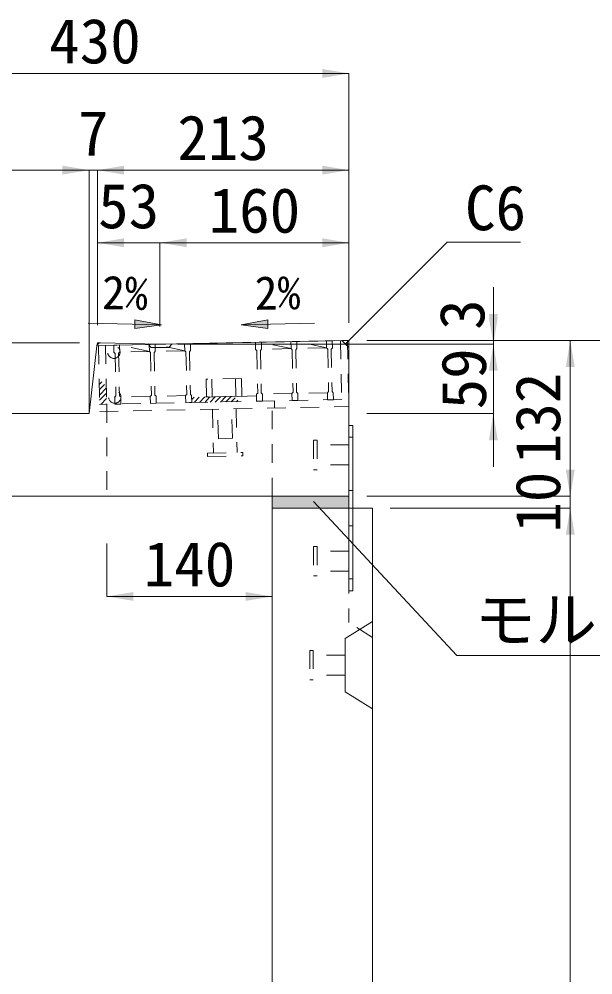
# Model space of a CAD drawing. Units: millimetres at full size; some dimension numbers follow another scale. Extents: x -3301 to 90699, y 107523 to 139162.
# Drawn here: x 37015 to 37500, y 114508 to 115317 of the extents above; entities that cross this region are included whole.
import ezdxf
from ezdxf.enums import TextEntityAlignment as Align

# ---------------------------------------------------------------- set-up
doc = ezdxf.new("R2010")
doc.units = ezdxf.units.MM
doc.header["$LTSCALE"] = 21
doc.header["$PDMODE"] = 32
doc.header["$PDSIZE"] = 10.5
doc.linetypes.add('USER1', pattern=[1.35, 0.75, -0.6])
for name, color, linetype, lineweight in [('0_2', 7, 'USER1', 9), ('寸法線', 7, 'Continuous', 9), ('引出線', 4, 'Continuous', 9), ('本体', 2, 'Continuous', 9), ('補助線', 8, 'Continuous', 13), ('ｲﾝｻｰﾄ', 3, 'USER1', 5), ('ｸﾞﾚｰﾁﾝｸﾞ', 7, 'USER1', 9)]:
    doc.layers.add(name, color=color, linetype=linetype, lineweight=lineweight)
doc.layers.add('ﾊｯﾁﾝｸﾞ', color=8, linetype='Continuous')
doc.styles.add('ＭＳ ゴシック', font='')
doc.styles.get('ＭＳ ゴシック').set_extended_font_data('MS Gothic')

# ---------------------------------------------------------------- blocks, each defined once
blk = doc.blocks.new('filled_arrow')
at = {"color": 0, "linetype": 'Continuous', "lineweight": -2}
blk.add_solid([(7.5, 1.25), (0, 0), (7.5, -1.25)], dxfattribs=at)

msp = doc.modelspace()

# ---------------------------------------------------------------- hatches: boundary and pattern name
at = {"layer": '引出線'}
for points in [[(37112.75, 115062.87), (37112.6, 115055.37), (37135.17, 115058.67)], [(37225.2, 115062.87), (37225.35, 115055.37), (37202.78, 115058.67)]]:
    msp.add_hatch(color=7, dxfattribs=at).paths.add_polyline_path(points)
at = {"layer": 'ｸﾞﾚｰﾁﾝｸﾞ'}
h = msp.add_hatch(dxfattribs=at)
h.set_pattern_fill('USER', color=256, style=0, pattern_type=2)
h.set_pattern_definition([(46.14576, (36557.81, 114663.59), (-2.28951, 2.19972), [75, -60])])
h.paths.add_polyline_path([(37081.87, 115041.13), (37087.87, 115041.25), (37088.87, 114991.26), (37082.87, 114991.14)])
h = msp.add_hatch(dxfattribs=at)
h.set_pattern_fill('USER', color=256, style=0, pattern_type=2)
h.set_pattern_definition([(46.14576, (36654.79, 114665.53), (-2.28951, 2.19972), [75, -60])])
h.paths.add_polyline_path([(37160.86, 114992.7), (37160.77, 114997.2), (37196.26, 114997.91), (37211.26, 114998.21), (37215.76, 114998.3), (37215.85, 114993.8), (37196.35, 114993.41)])
at = {"layer": 'ﾊｯﾁﾝｸﾞ'}
msp.add_hatch(color=256, dxfattribs=at).paths.add_polyline_path([(37228.98, 114913.37), (37228.98, 114903.37), (37293.98, 114903.37), (37293.98, 114913.37)])

# ---------------------------------------------------------------- linework, layer by layer
at = {"layer": '0_2'}
for p, q in [((37297.18, 114963.37), (37293.98, 114963.37)), ((37297.18, 114918.37), (37293.98, 114918.37)), ((37297.18, 114888.37), (37293.98, 114888.37)), ((37297.18, 114843.37), (37293.98, 114843.37))]:
    msp.add_line(p, q, dxfattribs=at)
at = {"layer": '0_2', "linetype": 'Continuous', "lineweight": 13}
msp.add_line((37228.98, 114903.37), (37228.98, 114913.37), dxfattribs=at)
at = {"layer": '0_2', "linetype": 'Continuous'}
msp.add_lwpolyline([(37293.98, 114833.37), (37293.98, 114973.37), (37297.18, 114973.37), (37297.18, 114833.37)], close=True, dxfattribs=at)
at = {"layer": '寸法線'}
for p, q in [((36863.98, 115271.46), (37293.98, 115271.46)), ((37293.98, 115060.37), (37293.98, 115271.46)), ((36863.98, 115189.58), (37073.98, 115189.58)), ((37028.98, 115189.58), (37125.99, 115189.58)), ((37073.98, 114998.37), (37073.98, 115189.58)), ((37073.98, 114998.37), (37073.98, 115189.58)), ((37080.99, 115058.37), (37080.99, 115189.58)), ((37080.99, 115189.58), (37293.98, 115189.58)), ((37080.99, 115058.37), (37080.99, 115189.58)), ((37293.98, 115060.37), (37293.98, 115189.58)), ((37080.99, 115128.07), (37178.98, 115128.07)), ((37080.99, 115058.37), (37080.99, 115128.07)), ((37133.98, 115057.17), (37133.98, 115128.07)), ((37133.98, 115128.07), (37293.98, 115128.07)), ((37133.98, 115057.17), (37133.98, 115128.07)), ((37293.98, 115060.37), (37293.98, 115128.07)), ((37416.21, 114997.17), (37416.21, 115090.37)), ((37416.21, 114938.37), (37416.21, 115087.17)), ((37065.99, 115043.37), (36573.87, 115043.37)), ((37308.98, 115045.37), (37481.34, 115045.37)), ((37308.98, 115045.37), (37566.44, 115045.37)), ((37308.98, 115045.37), (37416.21, 115045.37)), ((37481.34, 115045.37), (37481.34, 114913.37)), ((37148.98, 115042.17), (37416.21, 115042.17)), ((37148.98, 115042.17), (37416.21, 115042.17)), ((37308.98, 114983.37), (37416.21, 114983.37)), ((37481.34, 114858.37), (37481.34, 114958.37)), ((37308.98, 114913.37), (37481.34, 114913.37)), ((37308.98, 114913.37), (37481.34, 114913.37)), ((37328.98, 114903.37), (37481.34, 114903.37)), ((37328.98, 114903.37), (37481.34, 114903.37)), ((37481.34, 113753.37), (37481.34, 114903.37)), ((37088.98, 114873.37), (37088.98, 114828.52)), ((37228.98, 114873.37), (37228.98, 114828.52)), ((37088.98, 114828.52), (37228.98, 114828.52))]:
    msp.add_line(p, q, dxfattribs=at)
at = {"layer": '引出線', "color": 7}
for p, q in [((37073.07, 115059.91), (37135.17, 115058.67)), ((37264.89, 115059.91), (37202.78, 115058.67))]:
    msp.add_line(p, q, dxfattribs=at)
at = {"layer": '引出線'}
for points in [[(37290.98, 115042.45), (37377.22, 115128.69), (37439.33, 115128.69)], [(37263.89, 114909.05), (37385.29, 114778.45), (37601.1, 114778.45)]]:
    msp.add_lwpolyline(points, dxfattribs=at)
at = {"layer": '引出線', "color": 7, "lineweight": 13}
for points in [[(37112.75, 115062.87), (37112.6, 115055.37), (37135.17, 115058.67)], [(37225.2, 115062.87), (37225.35, 115055.37), (37202.78, 115058.67)]]:
    msp.add_lwpolyline(points, close=True, dxfattribs=at)
at = {"layer": '本体', "lineweight": 20}
for p, q in [((37083.73, 115043.31), (37133.98, 115042.17)), ((37133.98, 115042.17), (37287.98, 115045.25)), ((37293.98, 115039.37), (37287.98, 115045.25)), ((37080.68, 115040.66), (37073.98, 114983.37)), ((37293.98, 115039.37), (37293.98, 114913.37)), ((36869.98, 114983.37), (37073.98, 114983.37)), ((37293.98, 114913.37), (36863.98, 114913.37)), ((37228.98, 114903.37), (37228.98, 114090.08)), ((37313.98, 114903.37), (37228.98, 114903.37)), ((37313.98, 114903.37), (37313.98, 113753.37))]:
    msp.add_line(p, q, dxfattribs=at)
at = {"layer": '本体', "linetype": 'USER1'}
for p, q in [((37123.66, 115042.38), (37126.48, 115039.33)), ((37126.48, 115039.33), (37141.48, 115039.33)), ((37144.29, 115042.38), (37141.48, 115039.33)), ((37228.98, 114913.37), (37228.98, 114994.2)), ((37088.98, 114991.4), (37088.98, 114913.37)), ((37293.98, 114903.37), (37293.98, 114806.37)), ((37313.98, 114793.87), (37293.98, 114806.37))]:
    msp.add_line(p, q, dxfattribs=at)
at = {"layer": '本体'}
for p, q in [((37313.98, 114807.36), (37290.78, 114792.87)), ((37290.78, 114792.87), (37290.78, 114747.87)), ((37313.98, 114733.36), (37290.78, 114747.87))]:
    msp.add_line(p, q, dxfattribs=at)
at = {"layer": '本体', "lineweight": 20}
msp.add_arc((37083.66, 115040.31), 3, 88.70243, 173.33014, dxfattribs=at)
at = {"layer": '補助線'}
for p, q in [((37073.98, 114983.37), (37073.98, 115043.37)), ((37293.98, 115039.37), (37293.98, 115045.37))]:
    msp.add_line(p, q, dxfattribs=at)
at = {"layer": '補助線', "lineweight": 20}
for p, q in [((37080.99, 115043.37), (37080.68, 115040.66)), ((37080.99, 115043.37), (37083.73, 115043.31)), ((37287.98, 115045.25), (37293.98, 115045.37))]:
    msp.add_line(p, q, dxfattribs=at)
at = {"layer": 'ｲﾝｻｰﾄ'}
for p, q in [((37266.98, 114960.87), (37263.98, 114960.87)), ((37263.98, 114960.87), (37263.98, 114935.87)), ((37266.98, 114960.87), (37266.98, 114935.87)), ((37293.98, 114956.87), (37266.98, 114956.87)), ((37293.98, 114956.87), (37293.98, 114939.87)), ((37293.98, 114939.87), (37266.98, 114939.87)), ((37266.98, 114935.87), (37263.98, 114935.87)), ((37263.97, 114870.87), (37263.97, 114845.87)), ((37266.98, 114870.87), (37263.97, 114870.87)), ((37266.98, 114870.87), (37266.98, 114845.87)), ((37293.98, 114866.87), (37266.98, 114866.87)), ((37293.98, 114849.87), (37266.98, 114849.87)), ((37266.98, 114845.87), (37263.97, 114845.87)), ((37260.77, 114782.87), (37260.77, 114757.87)), ((37263.77, 114782.87), (37260.77, 114782.87)), ((37263.77, 114782.87), (37263.77, 114757.87)), ((37290.78, 114778.87), (37263.77, 114778.87)), ((37290.78, 114761.87), (37263.77, 114761.87)), ((37263.77, 114757.87), (37260.77, 114757.87))]:
    msp.add_line(p, q, dxfattribs=at)
at = {"layer": 'ｸﾞﾚｰﾁﾝｸﾞ'}
for p, q in [((37081.87, 115041.13), (37292.83, 115045.35)), ((37094.87, 115041.39), (37279.83, 115045.09)), ((37159.86, 115042.69), (37154.86, 115042.59)), ((37159.86, 115042.69), (37154.86, 115042.59)), ((37159.86, 115042.69), (37154.86, 115042.59)), ((37154.86, 115042.59), (37154.98, 115036.59)), ((37154.86, 115042.59), (37154.98, 115036.59)), ((37154.86, 115042.59), (37154.98, 115036.59)), ((37159.86, 115042.69), (37159.98, 115036.69)), ((37159.86, 115042.69), (37159.98, 115036.69)), ((37159.86, 115042.69), (37159.98, 115036.69)), ((37214.85, 115043.79), (37214.97, 115037.79)), ((37214.85, 115043.79), (37214.97, 115037.79)), ((37214.85, 115043.79), (37214.97, 115037.79)), ((37219.85, 115043.89), (37219.97, 115037.89)), ((37219.85, 115043.89), (37219.97, 115037.89)), ((37219.85, 115043.89), (37219.97, 115037.89)), ((37244.96, 115038.39), (37219.85, 115043.89)), ((37244.84, 115044.39), (37244.96, 115038.39)), ((37244.84, 115044.39), (37244.96, 115038.39)), ((37244.84, 115044.39), (37244.96, 115038.39)), ((37249.84, 115044.49), (37249.96, 115038.49)), ((37249.84, 115044.49), (37249.96, 115038.49)), ((37249.84, 115044.49), (37249.96, 115038.49)), ((37274.96, 115038.99), (37249.84, 115044.49)), ((37279.83, 115045.09), (37274.84, 115044.99)), ((37279.83, 115045.09), (37274.84, 115044.99)), ((37279.83, 115045.09), (37274.84, 115044.99)), ((37274.84, 115044.99), (37274.96, 115038.99)), ((37274.84, 115044.99), (37274.96, 115038.99)), ((37274.84, 115044.99), (37274.96, 115038.99)), ((37279.83, 115045.09), (37279.95, 115039.09)), ((37279.83, 115045.09), (37279.95, 115039.09)), ((37279.83, 115045.09), (37279.95, 115039.09)), ((37286.83, 115045.23), (37287.83, 114995.24)), ((37292.83, 115045.35), (37293.95, 114989.36)), ((37081.87, 115041.13), (37082.99, 114985.14)), ((37087.87, 115041.25), (37088.87, 114991.26)), ((37099.87, 115041.49), (37094.87, 115041.39)), ((37099.87, 115041.49), (37094.87, 115041.39)), ((37099.87, 115041.49), (37094.87, 115041.39)), ((37094.99, 115035.39), (37094.87, 115041.39)), ((37094.87, 115041.39), (37094.99, 115035.39)), ((37094.87, 115041.39), (37094.99, 115035.39)), ((37094.87, 115041.39), (37094.99, 115035.39)), ((37094.87, 115041.39), (37094.99, 115035.39)), ((37094.87, 115041.39), (37094.99, 115035.39)), ((37094.87, 115041.39), (37094.99, 115035.39)), ((37094.99, 115035.39), (37096.01, 115034.41)), ((37094.99, 115035.39), (37096.01, 115034.41)), ((37094.99, 115035.39), (37096.01, 115034.41)), ((37099.99, 115035.49), (37099.01, 115034.47)), ((37099.99, 115035.49), (37099.01, 115034.47)), ((37099.99, 115035.49), (37099.01, 115034.47)), ((37099.01, 115034.47), (37099.73, 114998.48)), ((37099.01, 115034.47), (37099.73, 114998.48)), ((37099.01, 115034.47), (37099.73, 114998.48)), ((37124.99, 115035.99), (37099.87, 115041.49)), ((37099.87, 115041.49), (37099.99, 115035.49)), ((37099.87, 115041.49), (37099.99, 115035.49)), ((37099.87, 115041.49), (37099.99, 115035.49)), ((37124.99, 115035.99), (37099.99, 115035.49)), ((37129.86, 115042.09), (37124.87, 115041.99)), ((37129.86, 115042.09), (37124.87, 115041.99)), ((37129.86, 115042.09), (37124.87, 115041.99)), ((37124.87, 115041.99), (37124.99, 115035.99)), ((37124.87, 115041.99), (37124.99, 115035.99)), ((37124.87, 115041.99), (37124.99, 115035.99)), ((37124.99, 115035.99), (37126.01, 115035.01)), ((37124.99, 115035.99), (37126.01, 115035.01)), ((37124.99, 115035.99), (37126.01, 115035.01)), ((37126.01, 115035.01), (37126.73, 114999.02)), ((37126.01, 115035.01), (37126.73, 114999.02)), ((37126.01, 115035.01), (37126.73, 114999.02)), ((37129.98, 115036.09), (37129.01, 115035.07)), ((37129.98, 115036.09), (37129.01, 115035.07)), ((37129.98, 115036.09), (37129.01, 115035.07)), ((37129.01, 115035.07), (37129.72, 114999.08)), ((37129.01, 115035.07), (37129.72, 114999.08)), ((37129.01, 115035.07), (37129.72, 114999.08)), ((37154.98, 115036.59), (37129.86, 115042.09)), ((37129.86, 115042.09), (37129.98, 115036.09)), ((37129.86, 115042.09), (37129.98, 115036.09)), ((37129.86, 115042.09), (37129.98, 115036.09)), ((37154.98, 115036.59), (37129.98, 115036.09)), ((37154.98, 115036.59), (37156, 115035.61)), ((37154.98, 115036.59), (37156, 115035.61)), ((37154.98, 115036.59), (37156, 115035.61)), ((37156, 115035.61), (37156.72, 114999.62)), ((37156, 115035.61), (37156.72, 114999.62)), ((37156, 115035.61), (37156.72, 114999.62)), ((37159.98, 115036.69), (37159, 115035.67)), ((37159.98, 115036.69), (37159, 115035.67)), ((37159.98, 115036.69), (37159, 115035.67)), ((37159, 115035.67), (37159.72, 114999.68)), ((37159, 115035.67), (37159.72, 114999.68)), ((37159, 115035.67), (37159.72, 114999.68)), ((37214.97, 115037.79), (37215.99, 115036.81)), ((37214.97, 115037.79), (37215.99, 115036.81)), ((37214.97, 115037.79), (37215.99, 115036.81)), ((37215.99, 115036.81), (37216.71, 115000.82)), ((37215.99, 115036.81), (37216.71, 115000.82)), ((37215.99, 115036.81), (37216.71, 115000.82)), ((37219.97, 115037.89), (37218.99, 115036.87)), ((37219.97, 115037.89), (37218.99, 115036.87)), ((37219.97, 115037.89), (37218.99, 115036.87)), ((37218.99, 115036.87), (37219.71, 115000.88)), ((37218.99, 115036.87), (37219.71, 115000.88)), ((37218.99, 115036.87), (37219.71, 115000.88)), ((37244.96, 115038.39), (37219.97, 115037.89)), ((37244.96, 115038.39), (37245.98, 115037.41)), ((37244.96, 115038.39), (37245.98, 115037.41)), ((37244.96, 115038.39), (37245.98, 115037.41)), ((37245.98, 115037.41), (37246.7, 115001.42)), ((37245.98, 115037.41), (37246.7, 115001.42)), ((37245.98, 115037.41), (37246.7, 115001.42)), ((37249.96, 115038.49), (37248.98, 115037.47)), ((37249.96, 115038.49), (37248.98, 115037.47)), ((37249.96, 115038.49), (37248.98, 115037.47)), ((37248.98, 115037.47), (37249.7, 115001.48)), ((37248.98, 115037.47), (37249.7, 115001.48)), ((37248.98, 115037.47), (37249.7, 115001.48)), ((37274.96, 115038.99), (37249.96, 115038.49)), ((37274.96, 115038.99), (37275.98, 115038.01)), ((37274.96, 115038.99), (37275.98, 115038.01)), ((37274.96, 115038.99), (37275.98, 115038.01)), ((37275.98, 115038.01), (37276.7, 115002.02)), ((37275.98, 115038.01), (37276.7, 115002.02)), ((37275.98, 115038.01), (37276.7, 115002.02)), ((37279.95, 115039.09), (37278.98, 115038.07)), ((37279.95, 115039.09), (37278.98, 115038.07)), ((37279.95, 115039.09), (37278.98, 115038.07)), ((37278.98, 115038.07), (37279.69, 115002.08)), ((37278.98, 115038.07), (37279.69, 115002.08)), ((37278.98, 115038.07), (37279.69, 115002.08)), ((37096.01, 115034.41), (37096.73, 114998.42)), ((37096.01, 115034.41), (37096.73, 114998.42)), ((37096.01, 115034.41), (37096.73, 114998.42)), ((37202.96, 115013.04), (37172.97, 115012.44)), ((37172.97, 115012.44), (37173.27, 114997.45)), ((37177.97, 115012.54), (37178.27, 114997.55)), ((37197.96, 115012.94), (37198.26, 114997.95)), ((37202.96, 115013.04), (37203.26, 114998.05)), ((37280.71, 115001.1), (37279.69, 115002.08)), ((37280.71, 115001.1), (37279.69, 115002.08)), ((37280.71, 115001.1), (37279.69, 115002.08)), ((37287.83, 114995.24), (37082.87, 114991.14)), ((37095.75, 114997.4), (37096.73, 114998.42)), ((37095.75, 114997.4), (37096.73, 114998.42)), ((37095.75, 114997.4), (37096.73, 114998.42)), ((37095.87, 114991.4), (37095.75, 114997.4)), ((37095.87, 114991.4), (37095.75, 114997.4)), ((37095.87, 114991.4), (37095.75, 114997.4)), ((37095.87, 114991.4), (37095.75, 114997.4)), ((37095.87, 114991.4), (37095.75, 114997.4)), ((37095.87, 114991.4), (37095.75, 114997.4)), ((37100.75, 114997.5), (37099.73, 114998.48)), ((37100.75, 114997.5), (37099.73, 114998.48)), ((37100.75, 114997.5), (37099.73, 114998.48)), ((37125.75, 114998), (37100.75, 114997.5)), ((37100.87, 114991.5), (37100.75, 114997.5)), ((37100.87, 114991.5), (37100.75, 114997.5)), ((37100.87, 114991.5), (37100.75, 114997.5)), ((37125.75, 114998), (37126.73, 114999.02)), ((37125.75, 114998), (37126.73, 114999.02)), ((37125.75, 114998), (37126.73, 114999.02)), ((37125.87, 114992), (37125.75, 114998)), ((37125.87, 114992), (37125.75, 114998)), ((37125.87, 114992), (37125.75, 114998)), ((37130.74, 114998.1), (37129.72, 114999.08)), ((37130.74, 114998.1), (37129.72, 114999.08)), ((37130.74, 114998.1), (37129.72, 114999.08)), ((37155.74, 114998.6), (37130.74, 114998.1)), ((37130.86, 114992.1), (37130.74, 114998.1)), ((37130.86, 114992.1), (37130.74, 114998.1)), ((37130.86, 114992.1), (37130.74, 114998.1)), ((37155.74, 114998.6), (37156.72, 114999.62)), ((37155.74, 114998.6), (37156.72, 114999.62)), ((37155.74, 114998.6), (37156.72, 114999.62)), ((37155.86, 114992.6), (37155.74, 114998.6)), ((37155.86, 114992.6), (37155.74, 114998.6)), ((37155.86, 114992.6), (37155.74, 114998.6)), ((37160.74, 114998.7), (37159.72, 114999.68)), ((37160.74, 114998.7), (37159.72, 114999.68)), ((37160.74, 114998.7), (37159.72, 114999.68)), ((37160.86, 114992.7), (37160.74, 114998.7)), ((37160.86, 114992.7), (37160.74, 114998.7)), ((37160.86, 114992.7), (37160.74, 114998.7)), ((37215.76, 114998.3), (37160.77, 114997.2)), ((37203.26, 114998.05), (37173.27, 114997.45)), ((37215.73, 114999.8), (37216.71, 115000.82)), ((37215.73, 114999.8), (37216.71, 115000.82)), ((37215.73, 114999.8), (37216.71, 115000.82)), ((37215.85, 114993.8), (37215.73, 114999.8)), ((37215.85, 114993.8), (37215.73, 114999.8)), ((37215.85, 114993.8), (37215.73, 114999.8)), ((37220.73, 114999.9), (37219.71, 115000.88)), ((37220.73, 114999.9), (37219.71, 115000.88)), ((37220.73, 114999.9), (37219.71, 115000.88)), ((37245.72, 115000.4), (37220.73, 114999.9)), ((37220.85, 114993.9), (37220.73, 114999.9)), ((37220.85, 114993.9), (37220.73, 114999.9)), ((37220.85, 114993.9), (37220.73, 114999.9)), ((37230.84, 114994.1), (37230.96, 114988.1)), ((37245.72, 115000.4), (37246.7, 115001.42)), ((37245.72, 115000.4), (37246.7, 115001.42)), ((37245.72, 115000.4), (37246.7, 115001.42)), ((37245.84, 114994.4), (37245.72, 115000.4)), ((37245.84, 114994.4), (37245.72, 115000.4)), ((37245.84, 114994.4), (37245.72, 115000.4)), ((37250.84, 114994.5), (37245.84, 114994.4)), ((37250.84, 114994.5), (37245.84, 114994.4)), ((37250.84, 114994.5), (37245.84, 114994.4)), ((37250.72, 115000.5), (37249.7, 115001.48)), ((37250.72, 115000.5), (37249.7, 115001.48)), ((37250.72, 115000.5), (37249.7, 115001.48)), ((37275.72, 115001), (37250.72, 115000.5)), ((37250.84, 114994.5), (37250.72, 115000.5)), ((37250.84, 114994.5), (37250.72, 115000.5)), ((37250.84, 114994.5), (37250.72, 115000.5)), ((37275.72, 115001), (37276.7, 115002.02)), ((37275.72, 115001), (37276.7, 115002.02)), ((37275.72, 115001), (37276.7, 115002.02)), ((37275.84, 114995), (37275.72, 115001)), ((37275.84, 114995), (37275.72, 115001)), ((37275.84, 114995), (37275.72, 115001)), ((37280.83, 114995.1), (37275.84, 114995)), ((37280.83, 114995.1), (37275.84, 114995)), ((37280.83, 114995.1), (37275.84, 114995)), ((37280.83, 114995.1), (37280.71, 115001.1)), ((37280.83, 114995.1), (37280.71, 115001.1)), ((37280.83, 114995.1), (37280.71, 115001.1)), ((37293.95, 114989.36), (37293.85, 114994.36)), ((37082.99, 114985.14), (37293.95, 114989.36)), ((37100.87, 114991.5), (37095.87, 114991.4)), ((37100.87, 114991.5), (37095.87, 114991.4)), ((37100.87, 114991.5), (37095.87, 114991.4)), ((37130.86, 114992.1), (37125.87, 114992)), ((37130.86, 114992.1), (37125.87, 114992)), ((37130.86, 114992.1), (37125.87, 114992)), ((37160.86, 114992.7), (37155.86, 114992.6)), ((37160.86, 114992.7), (37155.86, 114992.6)), ((37160.86, 114992.7), (37155.86, 114992.6)), ((37178.48, 114987.05), (37179.21, 114950.06)), ((37183.48, 114962.03), (37182.48, 114987.01)), ((37195.47, 114962.51), (37194.47, 114987.49)), ((37198.47, 114987.45), (37199.21, 114950.46)), ((37220.85, 114993.9), (37215.85, 114993.8)), ((37220.85, 114993.9), (37215.85, 114993.8)), ((37220.85, 114993.9), (37215.85, 114993.8)), ((37195.47, 114962.51), (37183.48, 114962.03)), ((37174.22, 114949.96), (37204.21, 114950.56)), ((37174.28, 114946.96), (37174.22, 114949.96)), ((37174.28, 114946.96), (37204.27, 114947.56)), ((37204.27, 114947.56), (37204.21, 114950.56))]:
    msp.add_line(p, q, dxfattribs=at)
for p in [(37094.99, 115035.39), (37095.75, 114997.4)]:
    msp.add_point(p, dxfattribs=at)

# ---------------------------------------------------------------- block references
at = {"layer": '寸法線', "xscale": 3, "yscale": 3}
for p, rotation in [((37293.98, 115271.46), 180), ((37073.98, 115189.58), 180), ((37073.98, 115189.58), 180), ((37293.98, 115189.58), 180), ((37293.98, 115128.07), 180), ((37416.21, 115045.37), 90), ((37416.21, 115042.17), 90), ((37481.34, 115045.37), 270), ((37416.21, 115042.17), 270), ((37416.21, 114983.37), 270), ((37481.34, 114913.37), 90), ((37481.34, 114913.37), 90), ((37481.34, 114903.37), 270), ((37481.34, 114903.37), 270), ((37228.98, 114828.52), 180)]:
    msp.add_blockref('filled_arrow', p, dxfattribs=dict(at, rotation=rotation))
for p in [(37080.99, 115189.58), (37080.99, 115189.58), (37080.99, 115128.07), (37133.98, 115128.07), (37133.98, 115128.07), (37088.98, 114828.52)]:
    msp.add_blockref('filled_arrow', p, dxfattribs=at)
at = {"layer": '引出線', "xscale": 0.075, "yscale": 0.075}
for p, rotation in [((37290.98, 115042.45), 45), ((37263.89, 114909.05), 312.9)]:
    msp.add_blockref('filled_arrow', p, dxfattribs=dict(at, rotation=rotation))

# ---------------------------------------------------------------- texts
at = {"layer": '寸法線', "style": 'ＭＳ ゴシック'}
for s, p in [('430', (37078.98, 115298.96)), ('7', (37077.49, 115220.83)), ('213', (37187.49, 115217.08)), ('53', (37107.48, 115159.32)), ('160', (37213.98, 115155.57)), ('140', (37158.98, 114856.02))]:
    msp.add_text(s, height=37.98, dxfattribs=at).set_placement(p, align=Align.MIDDLE_CENTER)
for s, height, rotation, p in [('2%', 28.48, 359, (37104.4, 115085.79)), ('2%', 28.48, 1, (37233.56, 115085.79)), ('3', 37.98, 90, (37389.67, 115067.25)), ('59', 37.98, 90, (37391.09, 115012.84)), ('132', 37.98, 90, (37453.84, 114979.37)), ('10', 37.98, 90, (37453.84, 114908.37))]:
    msp.add_text(s, height=height, rotation=rotation, dxfattribs=at).set_placement(p, align=Align.MIDDLE_CENTER)
at = {"layer": '引出線', "style": 'ＭＳ ゴシック'}
for s, p in [('C6', (37392.22, 115176.69)), ('モルタル', (37400.29, 114827.88))]:
    msp.add_text(s, height=37.98, dxfattribs=at).set_placement(p, align=Align.TOP_LEFT)

doc.saveas('drawing.dxf')
